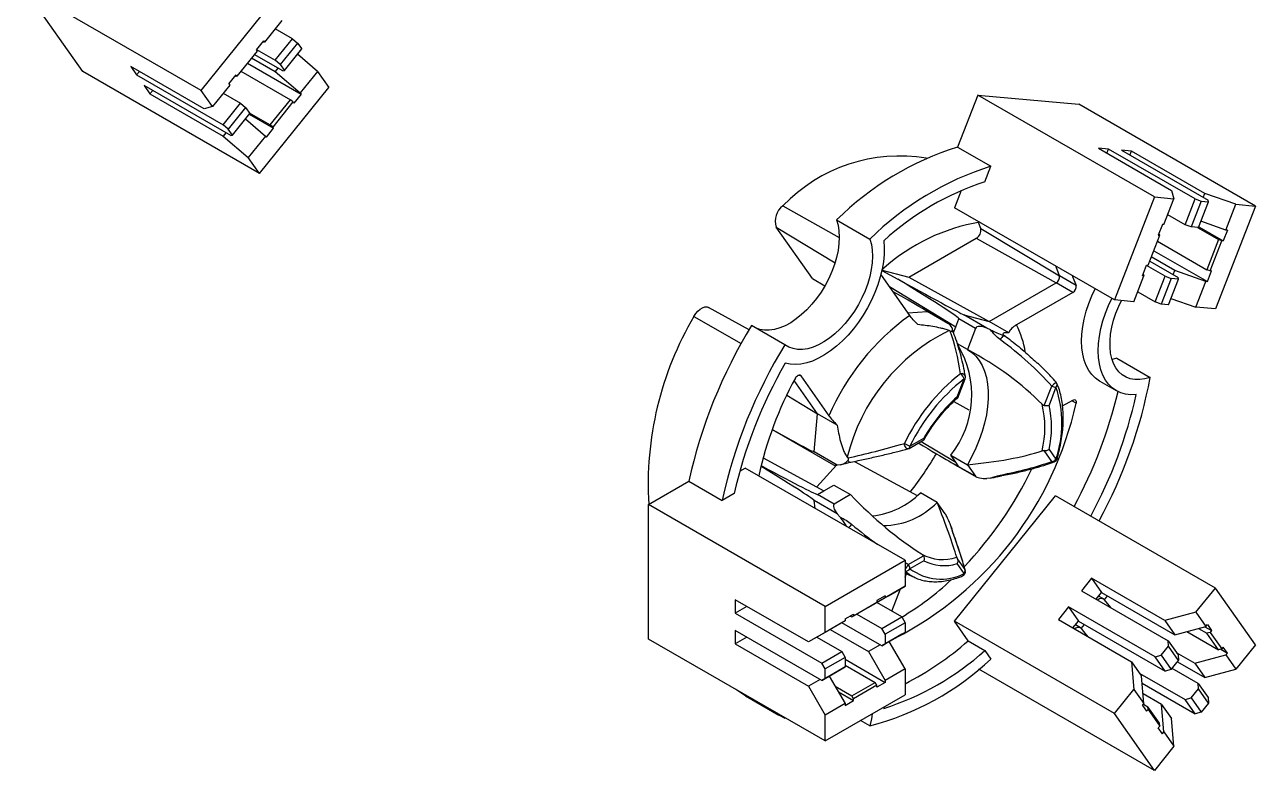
# Model space of a CAD drawing. Header units: millimetres. Extents: x 2881 to 4175, y 614 to 1739.
# Drawn here: x 3909.3 to 3961.5, y 1110.8 to 1142.4 of the extents above; entities that cross this region are included whole.
import ezdxf

# ---------------------------------------------------------------- set-up
doc = ezdxf.new("R2010")
doc.units = ezdxf.units.MM

msp = doc.modelspace()

# ---------------------------------------------------------------- linework, layer by layer
at = {"color": 7, "linetype": 'Continuous', "lineweight": 25}
for p, q in [((3916.7531, 1139.643), (3909.2578, 1143.97)), ((3911.7327, 1140.4487), (3909.2578, 1143.97)), ((3916.7531, 1139.643), (3919.6925, 1143.2996)), ((3920.1698, 1142.6205), (3919.435, 1141.7064)), ((3920.6294, 1141.847), (3919.8908, 1142.2734)), ((3919.3996, 1141.7567), (3919.0934, 1141.3758)), ((3919.435, 1141.7064), (3919.3384, 1141.6804)), ((3919.3996, 1141.7567), (3919.435, 1141.7064)), ((3919.8946, 1140.9328), (3920.6294, 1141.847)), ((3920.8416, 1141.6647), (3920.1067, 1140.7506)), ((3920.6294, 1141.847), (3920.8416, 1141.6647)), ((3920.8416, 1141.6647), (3921.0184, 1141.4132)), ((3919.1288, 1141.3255), (3918.2715, 1140.259)), ((3918.8933, 1141.0325), (3919.8946, 1140.4545)), ((3920.2128, 1140.4801), (3919.0082, 1141.1755)), ((3919.0934, 1141.3758), (3919.1288, 1141.3255)), ((3919.1042, 1141.3891), (3919.8946, 1140.9328)), ((3920.2835, 1140.499), (3921.0184, 1141.4132)), ((3921.6901, 1140.4574), (3920.8383, 1141.1892)), ((3919.228, 1136.1217), (3911.7327, 1140.4487)), ((3916.8769, 1138.8691), (3913.7656, 1140.6652)), ((3913.7656, 1140.6652), (3914.0131, 1140.3131)), ((3914.128, 1140.456), (3914.0131, 1140.3131)), ((3918.4394, 1140.4679), (3920.543, 1139.2535)), ((3918.7128, 1140.8079), (3920.9906, 1139.493)), ((3920.1067, 1140.7506), (3919.8946, 1140.9328)), ((3920.0095, 1140.5974), (3919.8946, 1140.4545)), ((3919.8946, 1140.4545), (3920.9553, 1139.5433)), ((3920.1067, 1140.7506), (3920.2835, 1140.499)), ((3920.2128, 1140.4801), (3920.2835, 1140.499)), ((3921.6901, 1140.4574), (3920.9553, 1139.5433)), ((3921.6901, 1140.4574), (3922.1674, 1139.7783)), ((3914.0131, 1140.3131), (3917.6901, 1138.1904)), ((3917.9299, 1139.9284), (3918.2361, 1140.3093)), ((3917.9299, 1139.9284), (3917.9653, 1139.8781)), ((3918.2033, 1140.2684), (3918.2361, 1140.2495)), ((3918.2361, 1140.3093), (3918.2715, 1140.259)), ((3918.2715, 1140.259), (3918.2361, 1140.2495)), ((3914.3313, 1139.8603), (3914.5788, 1139.5082)), ((3918.0083, 1137.7377), (3914.3313, 1139.8603)), ((3914.6937, 1139.6511), (3914.5788, 1139.5082)), ((3914.5788, 1139.5082), (3917.6901, 1137.7121)), ((3917.2304, 1138.9639), (3916.7531, 1139.643)), ((3917.9653, 1139.8781), (3917.2304, 1138.9639)), ((3917.6863, 1139.531), (3918.4249, 1139.1045)), ((3919.228, 1136.1217), (3922.1674, 1139.7783)), ((3920.9906, 1139.493), (3920.6844, 1139.1121)), ((3920.9553, 1139.5433), (3920.9906, 1139.493)), ((3949.7181, 1139.4519), (3948.8623, 1137.2461)), ((3957.2135, 1135.125), (3949.7181, 1139.4519)), ((3949.7181, 1139.4519), (3954.0047, 1139.0686)), ((3917.2304, 1138.9639), (3916.8769, 1138.8691)), ((3917.6901, 1138.1904), (3918.4249, 1139.1045)), ((3918.637, 1138.9223), (3917.9022, 1138.0081)), ((3918.4249, 1139.1045), (3918.637, 1138.9223)), ((3918.637, 1138.9223), (3918.8138, 1138.6708)), ((3919.6857, 1138.187), (3920.543, 1139.2535)), ((3920.6491, 1139.1624), (3919.7918, 1138.0959)), ((3920.6491, 1139.1624), (3920.543, 1139.2535)), ((3920.6844, 1139.1121), (3920.6491, 1139.1624)), ((3961.5001, 1134.7417), (3954.0047, 1139.0686)), ((3918.079, 1137.7566), (3918.8138, 1138.6708)), ((3918.6338, 1138.4468), (3919.4856, 1137.715)), ((3918.7907, 1138.7037), (3919.6857, 1138.187)), ((3918.7917, 1138.6433), (3919.8271, 1138.0456)), ((3917.9022, 1138.0081), (3917.6901, 1138.1904)), ((3917.805, 1137.855), (3917.6901, 1137.7121)), ((3918.079, 1137.7566), (3917.9022, 1138.0081)), ((3919.5209, 1137.6647), (3919.8271, 1138.0456)), ((3919.7918, 1138.0959), (3919.6857, 1138.187)), ((3919.8271, 1138.0456), (3919.7918, 1138.0959)), ((3917.6901, 1137.7121), (3918.7507, 1136.8008)), ((3918.0083, 1137.7377), (3918.079, 1137.7566)), ((3919.4856, 1137.715), (3918.7507, 1136.8008)), ((3919.4856, 1137.715), (3919.5209, 1137.6647)), ((3919.228, 1136.1217), (3918.7507, 1136.8008)), ((3948.8623, 1137.2461), (3950.2765, 1136.4297)), ((3955.2628, 1137.1623), (3954.8342, 1137.2006)), ((3954.8342, 1137.2006), (3957.9454, 1135.4045)), ((3955.1965, 1136.9914), (3955.2628, 1137.1623)), ((3958.9398, 1135.0396), (3955.2628, 1137.1623)), ((3956.2426, 1137.0747), (3955.814, 1137.113)), ((3955.814, 1137.113), (3959.4909, 1134.9903)), ((3956.1763, 1136.9038), (3956.2426, 1137.0747)), ((3959.3539, 1135.2786), (3956.2426, 1137.0747)), ((3950.0194, 1135.767), (3950.2765, 1136.4297)), ((3949.0119, 1135.4009), (3948.7282, 1134.6697)), ((3957.9454, 1135.4045), (3958.0402, 1135.0511)), ((3959.2876, 1135.1077), (3959.3539, 1135.2786)), ((3960.6734, 1134.8156), (3959.3539, 1135.2786)), ((3957.2135, 1135.125), (3955.5164, 1130.751)), ((3957.2135, 1135.125), (3958.0402, 1135.0511)), ((3957.6159, 1133.9576), (3958.0402, 1135.0511)), ((3958.5155, 1133.9461), (3958.9398, 1135.0396)), ((3959.2037, 1134.947), (3958.7794, 1133.8535)), ((3958.9398, 1135.0396), (3959.2037, 1134.947)), ((3959.0856, 1133.8261), (3959.5099, 1134.9196)), ((3959.2037, 1134.947), (3959.5099, 1134.9196)), ((3959.5099, 1134.9196), (3959.4909, 1134.9903)), ((3961.5001, 1134.7417), (3959.803, 1130.3677)), ((3960.2491, 1133.7221), (3960.6734, 1134.8156)), ((3960.6734, 1134.8156), (3961.5001, 1134.7417)), ((3955.5164, 1130.751), (3948.7282, 1134.6697)), ((3958.5155, 1133.9461), (3957.7769, 1134.3725)), ((3942.6952, 1131.6648), (3941.1637, 1133.8438)), ((3943.7222, 1134.1502), (3945.1364, 1133.3338)), ((3949.8441, 1133.7868), (3949.7501, 1134.0461)), ((3949.8441, 1133.7868), (3953.1818, 1131.7738)), ((3957.5547, 1133.963), (3957.3779, 1133.5074)), ((3957.6159, 1133.9576), (3957.5547, 1133.963)), ((3958.7794, 1133.8535), (3958.5155, 1133.9461)), ((3959.0856, 1133.8261), (3958.7794, 1133.8535)), ((3959.0448, 1133.8298), (3959.9404, 1133.3128)), ((3959.0982, 1133.8587), (3960.1336, 1133.261)), ((3960.2491, 1133.7221), (3959.1895, 1134.0939)), ((3960.3103, 1133.7166), (3960.1336, 1133.261)), ((3960.3103, 1133.7166), (3960.2491, 1133.7221)), ((3946.786, 1131.7184), (3949.6531, 1133.3735)), ((3949.6531, 1133.3735), (3953.0472, 1131.4826)), ((3956.9441, 1132.2262), (3957.4391, 1133.5019)), ((3957.3419, 1133.2514), (3959.4454, 1132.037)), ((3957.3779, 1133.5074), (3957.4391, 1133.5019)), ((3957.3968, 1133.5562), (3957.4296, 1133.5373)), ((3957.4391, 1133.5019), (3957.4296, 1133.5373)), ((3959.9404, 1133.3128), (3959.4454, 1132.037)), ((3959.5773, 1131.9907), (3960.0723, 1133.2665)), ((3960.0723, 1133.2665), (3959.9404, 1133.3128)), ((3960.1336, 1133.261), (3960.0723, 1133.2665)), ((3957.1841, 1132.8446), (3959.4618, 1131.5296)), ((3956.7061, 1131.776), (3956.8829, 1132.2317)), ((3957.667, 1131.7591), (3956.8766, 1132.2154)), ((3956.8829, 1132.2317), (3956.9441, 1132.2262)), ((3957.0136, 1132.4052), (3958.2181, 1131.7098)), ((3958.0811, 1131.9981), (3957.0799, 1132.5761)), ((3942.6952, 1131.6648), (3943.2209, 1131.3454)), ((3946.8282, 1130.095), (3945.6293, 1131.8009)), ((3945.6493, 1132.0067), (3946.3274, 1131.631)), ((3945.6539, 1132.0146), (3946.786, 1131.7184)), ((3946.786, 1131.7184), (3950.1994, 1129.8385)), ((3953.8889, 1131.3656), (3953.1818, 1131.7738)), ((3956.3431, 1130.6771), (3956.7674, 1131.7706)), ((3956.7674, 1131.7706), (3956.7061, 1131.776)), ((3956.7415, 1131.8671), (3956.7674, 1131.7706)), ((3957.2427, 1130.6656), (3957.667, 1131.7591)), ((3957.9309, 1131.6665), (3957.5066, 1130.573)), ((3957.667, 1131.7591), (3957.9309, 1131.6665)), ((3957.8128, 1130.5457), (3958.2371, 1131.6391)), ((3958.2371, 1131.6391), (3957.9309, 1131.6665)), ((3958.0148, 1131.8272), (3958.0811, 1131.9981)), ((3959.4006, 1131.5351), (3958.0811, 1131.9981)), ((3958.2371, 1131.6391), (3958.2181, 1131.7098)), ((3959.5773, 1131.9907), (3959.4454, 1132.037)), ((3959.4618, 1131.5296), (3959.6386, 1131.9853)), ((3959.6386, 1131.9853), (3959.5773, 1131.9907)), ((3945.9661, 1131.3215), (3948.7803, 1129.6043)), ((3950.1994, 1129.8385), (3953.0472, 1131.4826)), ((3953.7543, 1131.0743), (3951.3565, 1129.6901)), ((3953.7543, 1131.0743), (3953.0472, 1131.4826)), ((3956.5041, 1131.092), (3957.2427, 1130.6656)), ((3958.9763, 1130.4416), (3959.4006, 1131.5351)), ((3959.4618, 1131.5296), (3959.4006, 1131.5351)), ((3948.4953, 1129.7378), (3947.0687, 1130.5613)), ((3956.3431, 1130.6771), (3955.5164, 1130.751)), ((3957.5066, 1130.573), (3957.2427, 1130.6656)), ((3957.8128, 1130.5457), (3957.5066, 1130.573)), ((3957.9167, 1130.8134), (3958.9763, 1130.4416)), ((3940.0105, 1129.4879), (3938.2935, 1130.4307)), ((3948.5418, 1129.6956), (3947.5641, 1130.26)), ((3950.0983, 1129.5564), (3949.1207, 1130.1208)), ((3949.1207, 1130.1208), (3950.1994, 1129.8385)), ((3959.803, 1130.3677), (3958.9763, 1130.4416)), ((3941.5317, 1128.8496), (3940.1175, 1129.6661)), ((3948.5936, 1129.6282), (3948.5418, 1129.6956)), ((3948.6871, 1129.364), (3948.7803, 1129.6043)), ((3948.7803, 1129.6043), (3948.9151, 1129.9516)), ((3949.6222, 1129.5434), (3948.9151, 1129.9516)), ((3949.6222, 1129.5434), (3949.2753, 1128.6493)), ((3950.2605, 1129.4792), (3950.0983, 1129.5564)), ((3951.0318, 1129.358), (3950.1994, 1129.8385)), ((3949.2753, 1128.6493), (3948.8502, 1128.8947)), ((3955.6225, 1128.2797), (3955.4177, 1128.2205)), ((3955.6225, 1128.2797), (3957.0367, 1127.4633)), ((3942.2, 1127.5349), (3943.3989, 1125.829)), ((3948.8389, 1126.6353), (3949.1336, 1127.3948)), ((3948.8667, 1126.6002), (3949.1787, 1127.4041)), ((3952.5389, 1126.2708), (3952.8591, 1127.0962)), ((3953.0359, 1127.0459), (3952.7412, 1126.2864)), ((3954.8906, 1127.3075), (3955.5977, 1126.8993)), ((3941.6047, 1126.7081), (3942.9168, 1125.9171)), ((3948.6994, 1126.4439), (3949.3363, 1126.085)), ((3953.3163, 1126.2489), (3953.7543, 1126.5017)), ((3942.7774, 1124.3053), (3942.9168, 1125.9171)), ((3943.7492, 1125.4365), (3942.9168, 1125.9171)), ((3940.9904, 1125.2513), (3943.5969, 1123.7466)), ((3946.7973, 1124.4484), (3947.4278, 1124.8124)), ((3946.8387, 1124.5399), (3947.428, 1124.8802)), ((3943.7551, 1123.741), (3942.7774, 1124.3053)), ((3947.3079, 1124.7432), (3948.7803, 1123.8617)), ((3952.8591, 1123.8947), (3952.5389, 1124.3503)), ((3952.7412, 1124.4051), (3953.0359, 1123.9858)), ((3940.6041, 1124.041), (3943.1876, 1122.647)), ((3942.879, 1122.8136), (3943.726, 1123.738)), ((3943.8721, 1123.7547), (3943.7551, 1123.741)), ((3944.487, 1123.896), (3947.1502, 1122.4489)), ((3948.5682, 1124.1635), (3949.2753, 1123.7553)), ((3948.7803, 1123.8617), (3948.5682, 1124.1635)), ((3948.6613, 1123.8086), (3949.653, 1123.2361)), ((3948.9151, 1123.6699), (3948.7803, 1123.8617)), ((3949.2753, 1123.7553), (3949.6222, 1123.2617)), ((3939.6175, 1123.4849), (3939.8406, 1123.6137)), ((3946.6288, 1119.6949), (3939.8406, 1123.6137)), ((3949.6222, 1123.2617), (3948.9151, 1123.6699)), ((3935.7394, 1122.0625), (3937.451, 1123.0506)), ((3937.451, 1123.0506), (3938.8652, 1122.2342)), ((3943.1876, 1122.647), (3943.6119, 1122.8919)), ((3943.6119, 1122.8919), (3944.319, 1122.4837)), ((3950.2605, 1123.1835), (3950.0983, 1123.1738)), ((3939.3795, 1122.5311), (3938.8652, 1122.2342)), ((3943.7551, 1121.6655), (3942.7774, 1122.2299)), ((3942.9181, 1122.4914), (3943.1876, 1122.647)), ((3943.6252, 1122.0832), (3942.9181, 1122.4914)), ((3944.319, 1122.4837), (3943.6252, 1122.0832)), ((3947.9893, 1122.1556), (3947.2822, 1122.5638)), ((3948.7282, 1117.1032), (3953.0148, 1122.4357)), ((3959.803, 1118.517), (3953.0148, 1122.4357)), ((3943.2347, 1117.7356), (3935.7394, 1122.0625)), ((3935.7394, 1116.3467), (3935.7394, 1122.0625)), ((3943.8721, 1121.5321), (3943.7551, 1121.6655)), ((3948.3362, 1121.662), (3947.9893, 1122.1556)), ((3948.5936, 1121.1099), (3948.5418, 1121.2375)), ((3948.5936, 1121.1099), (3948.6171, 1121.0239)), ((3948.6873, 1120.8107), (3948.6816, 1120.8268)), ((3943.2347, 1117.7356), (3946.6288, 1119.6949)), ((3946.6288, 1119.6949), (3946.6288, 1118.5926)), ((3946.768, 1119.5189), (3947.4084, 1119.8886)), ((3947.428, 1119.6768), (3946.8387, 1119.3366)), ((3947.331, 1119.9653), (3947.342, 1119.9583)), ((3948.8487, 1119.7598), (3949.169, 1119.3042)), ((3946.6288, 1119.1457), (3947.0484, 1118.9589)), ((3946.6288, 1118.9705), (3946.6868, 1119.1199)), ((3949.1336, 1119.1314), (3948.8389, 1119.5507)), ((3946.6288, 1118.5926), (3945.7803, 1118.1028)), ((3945.9217, 1118.1843), (3946.6288, 1118.5926)), ((3954.5456, 1118.9311), (3954.1169, 1118.3978)), ((3957.6568, 1117.135), (3954.5456, 1118.9311)), ((3954.5456, 1118.9311), (3954.9698, 1118.3274)), ((3958.9763, 1117.4886), (3959.803, 1118.517)), ((3961.5001, 1116.1024), (3959.803, 1118.517)), ((3942.5276, 1116.2249), (3939.4164, 1118.021)), ((3939.4164, 1118.021), (3939.4164, 1117.4494)), ((3945.9217, 1118.1843), (3945.0732, 1117.6944)), ((3945.7803, 1118.1028), (3945.0732, 1117.6944)), ((3945.7803, 1118.1844), (3945.4268, 1117.9803)), ((3945.7803, 1118.1844), (3945.7803, 1118.1028)), ((3946.069, 1117.5277), (3946.4399, 1118.4835)), ((3954.1169, 1118.3978), (3957.7939, 1116.2752)), ((3954.7381, 1118.0392), (3954.9698, 1118.3274)), ((3955.0512, 1118.051), (3954.8438, 1118.1707)), ((3954.9698, 1118.3274), (3958.0811, 1116.5313)), ((3955.0908, 1118.0181), (3955.2223, 1118.1817)), ((3955.3582, 1117.6927), (3955.0938, 1118.0145)), ((3939.9114, 1117.7352), (3939.4164, 1117.4494)), ((3943.2347, 1116.6332), (3943.2347, 1117.7356)), ((3944.3661, 1117.2863), (3945.356, 1117.8578)), ((3945.4268, 1117.8987), (3944.4368, 1117.3272)), ((3945.0732, 1117.6944), (3945.0731, 1117.6945)), ((3945.4268, 1117.8987), (3945.356, 1117.8578)), ((3946.4874, 1117.2861), (3945.4267, 1117.8985)), ((3945.4268, 1117.9803), (3945.4268, 1117.8987)), ((3953.5658, 1117.7122), (3953.1371, 1117.179)), ((3957.2427, 1115.5896), (3953.5658, 1117.7122)), ((3953.5658, 1117.7122), (3953.99, 1117.1086)), ((3955.2858, 1117.7305), (3955.272, 1117.731)), ((3958.9763, 1117.4886), (3957.6568, 1117.135)), ((3958.9763, 1117.4886), (3959.4006, 1116.8849)), ((3939.4164, 1117.4494), (3943.0933, 1115.3268)), ((3944.0833, 1117.1231), (3943.2347, 1116.6332)), ((3944.0833, 1117.1231), (3943.3761, 1116.7147)), ((3945.6389, 1116.0614), (3943.9416, 1117.0412)), ((3944.0833, 1117.2047), (3944.4368, 1117.4088)), ((3944.0833, 1117.2047), (3944.0833, 1117.1231)), ((3944.2954, 1117.3272), (3944.3661, 1117.2863)), ((3944.4368, 1117.3272), (3944.3661, 1117.2863)), ((3944.4368, 1117.4088), (3944.4368, 1117.3272)), ((3944.578, 1117.4087), (3945.6389, 1116.7963)), ((3945.6389, 1116.7963), (3946.4874, 1117.2861)), ((3946.6288, 1117.0412), (3945.7803, 1116.5513)), ((3946.4874, 1117.2861), (3946.6288, 1117.0412)), ((3946.6288, 1117.0412), (3946.6288, 1116.6329)), ((3949.3123, 1116.2722), (3948.7282, 1117.1032)), ((3955.5164, 1113.1845), (3948.7282, 1117.1032)), ((3953.1371, 1117.179), (3956.2484, 1115.3829)), ((3953.7583, 1116.8203), (3953.99, 1117.1086)), ((3954.0714, 1116.8321), (3953.864, 1116.9518)), ((3953.99, 1117.1086), (3957.667, 1114.9859)), ((3954.111, 1116.7992), (3954.2425, 1116.9628)), ((3957.6568, 1117.135), (3958.0811, 1116.5313)), ((3959.4006, 1116.8849), (3959.4618, 1116.9611)), ((3959.4618, 1116.9611), (3959.6386, 1116.7096)), ((3939.4164, 1116.7145), (3939.4164, 1116.1429)), ((3943.0933, 1114.5919), (3939.4164, 1116.7145)), ((3939.9114, 1116.4287), (3939.4164, 1116.1429)), ((3943.3761, 1116.7147), (3942.5276, 1116.2249)), ((3943.2347, 1116.6332), (3942.5276, 1116.2249)), ((3942.8811, 1116.429), (3943.9418, 1115.8166)), ((3943.4466, 1116.7554), (3945.0732, 1115.8164)), ((3945.7803, 1116.5513), (3945.6389, 1116.7963)), ((3946.4874, 1116.5512), (3945.6389, 1116.0614)), ((3945.7803, 1116.1431), (3946.6288, 1116.6329)), ((3945.7803, 1116.5513), (3945.7803, 1116.1431)), ((3946.6288, 1116.6329), (3946.4874, 1116.5512)), ((3954.3784, 1116.4738), (3954.114, 1116.7957)), ((3958.0811, 1116.5313), (3959.4006, 1116.8849)), ((3958.5967, 1116.6695), (3959.9404, 1115.8938)), ((3959.0918, 1116.8022), (3959.4454, 1116.598)), ((3959.3557, 1116.8729), (3959.6386, 1116.7096)), ((3959.5773, 1116.6334), (3959.4454, 1116.598)), ((3959.9404, 1115.8938), (3959.4454, 1116.598)), ((3959.6386, 1116.7096), (3959.5773, 1116.6334)), ((3959.5773, 1116.6334), (3960.0723, 1115.9291)), ((3943.2347, 1112.0198), (3935.7394, 1116.3467)), ((3939.4164, 1116.1429), (3942.5276, 1114.3469)), ((3945.5683, 1116.1022), (3945.0732, 1115.8164)), ((3945.6389, 1116.0614), (3945.7803, 1116.1431)), ((3946.6288, 1115.0815), (3945.957, 1116.2451)), ((3949.3123, 1116.2722), (3950.0194, 1115.864)), ((3957.5066, 1115.6603), (3957.8128, 1116.0412)), ((3957.8128, 1116.0412), (3957.7939, 1116.2752)), ((3957.7939, 1116.2752), (3958.2181, 1115.6715)), ((3958.2371, 1115.4375), (3957.8128, 1116.0412)), ((3960.0723, 1115.9291), (3959.9404, 1115.8938)), ((3960.0274, 1115.9171), (3960.3103, 1115.7538)), ((3960.1336, 1116.0053), (3960.0723, 1115.9291)), ((3960.3103, 1115.7538), (3960.1336, 1116.0053)), ((3961.5001, 1116.1024), (3960.6734, 1115.074)), ((3943.0933, 1115.3268), (3943.9418, 1115.8166)), ((3944.0833, 1115.5716), (3943.2347, 1115.0818)), ((3943.9418, 1115.8166), (3944.0833, 1115.5716)), ((3944.0833, 1115.5716), (3944.0833, 1115.1634)), ((3944.0833, 1115.4897), (3945.7803, 1114.51)), ((3945.0732, 1115.8164), (3945.7803, 1114.5916)), ((3950.0194, 1115.864), (3950.2765, 1115.4981)), ((3956.2484, 1115.3829), (3956.3431, 1114.2129)), ((3956.2484, 1115.3829), (3956.6726, 1114.7792)), ((3957.2427, 1115.5896), (3957.5066, 1115.6603)), ((3957.667, 1114.9859), (3957.2427, 1115.5896)), ((3957.5066, 1115.6603), (3957.9309, 1115.0566)), ((3957.9309, 1115.0566), (3958.2371, 1115.4375)), ((3958.1433, 1115.778), (3958.9296, 1115.324)), ((3958.1973, 1115.3881), (3959.3539, 1114.7204)), ((3958.2181, 1115.6715), (3958.2371, 1115.4375)), ((3958.9296, 1115.324), (3960.2491, 1115.6776)), ((3960.2491, 1115.6776), (3960.3103, 1115.7538)), ((3960.2491, 1115.6776), (3960.6734, 1115.074)), ((3943.2347, 1115.0818), (3943.0933, 1115.3268)), ((3943.9418, 1115.0817), (3943.0933, 1114.5919)), ((3943.2347, 1114.6735), (3944.0833, 1115.1634)), ((3943.2347, 1114.6735), (3943.2347, 1115.0818)), ((3944.0833, 1115.1634), (3943.9418, 1115.0817)), ((3944.0833, 1115.2448), (3945.356, 1114.51)), ((3946.6288, 1115.0815), (3945.7803, 1114.5916)), ((3946.6288, 1115.0815), (3946.6288, 1113.9792)), ((3957.2135, 1110.7699), (3949.768, 1115.068)), ((3956.5978, 1114.8857), (3958.5155, 1113.7786)), ((3957.9309, 1115.0566), (3957.667, 1114.9859)), ((3959.0666, 1114.4642), (3957.9656, 1115.0998)), ((3958.9296, 1115.324), (3959.3539, 1114.7204)), ((3959.3539, 1114.7204), (3960.6734, 1115.074)), ((3943.0227, 1114.6326), (3942.5276, 1114.3469)), ((3942.5276, 1114.3469), (3943.2347, 1113.1221)), ((3943.0933, 1114.5919), (3943.2347, 1114.6735)), ((3943.4115, 1114.7755), (3944.0833, 1113.612)), ((3943.659, 1114.3467), (3944.3661, 1113.9385)), ((3944.3661, 1113.9385), (3945.356, 1114.51)), ((3945.4268, 1114.3875), (3944.4368, 1113.8161)), ((3945.4268, 1114.3875), (3945.356, 1114.51)), ((3945.7803, 1114.51), (3945.4268, 1114.3059)), ((3945.4268, 1114.3059), (3945.4268, 1114.3875)), ((3945.7803, 1114.5916), (3945.7803, 1114.51)), ((3956.7674, 1113.6092), (3956.6726, 1114.7792)), ((3956.6977, 1114.4693), (3958.9398, 1113.175)), ((3959.0856, 1114.2302), (3959.0666, 1114.4642)), ((3959.0666, 1114.4642), (3959.4909, 1113.8606)), ((3939.863, 1113.9342), (3941.2772, 1113.1178)), ((3943.2347, 1112.0198), (3946.6288, 1113.9792)), ((3943.8005, 1114.1017), (3944.4368, 1113.7344)), ((3944.4368, 1113.8161), (3944.3661, 1113.9385)), ((3944.4368, 1113.7344), (3944.4368, 1113.8161)), ((3955.5164, 1113.1845), (3956.3431, 1114.2129)), ((3956.3431, 1114.2129), (3956.7674, 1113.6092)), ((3957.5212, 1113.5719), (3956.7336, 1114.0266)), ((3958.5155, 1113.7786), (3958.7794, 1113.8493)), ((3958.7794, 1113.8493), (3959.0856, 1114.2302)), ((3958.7794, 1113.8493), (3959.2037, 1113.2457)), ((3959.5099, 1113.6266), (3959.0856, 1114.2302)), ((3959.4909, 1113.8606), (3959.5099, 1113.6266)), ((3944.0833, 1113.612), (3943.2347, 1113.1221)), ((3944.0833, 1113.5303), (3944.4368, 1113.7344)), ((3944.0833, 1113.612), (3944.0833, 1113.5303)), ((3945.7291, 1113.4597), (3945.7233, 1113.4014)), ((3956.7061, 1113.5331), (3956.7674, 1113.6092)), ((3956.7061, 1113.5331), (3956.8829, 1113.2815)), ((3956.7465, 1113.5833), (3956.9347, 1113.4747)), ((3956.8829, 1113.2815), (3956.9441, 1113.3577)), ((3956.9441, 1113.3577), (3956.9347, 1113.4747)), ((3957.4296, 1112.7704), (3956.9347, 1113.4747)), ((3956.9441, 1113.3577), (3957.4391, 1112.6535)), ((3957.6159, 1112.4019), (3957.5212, 1113.5719)), ((3957.5212, 1113.5719), (3957.9454, 1112.9683)), ((3958.9398, 1113.175), (3958.5155, 1113.7786)), ((3959.5099, 1113.6266), (3959.2037, 1113.2457)), ((3941.5317, 1112.9817), (3941.5403, 1112.9979)), ((3943.2347, 1112.0198), (3943.2347, 1113.1221)), ((3945.1364, 1112.6594), (3944.7395, 1112.8885)), ((3957.2135, 1110.7699), (3955.5164, 1113.1845)), ((3957.4391, 1112.6535), (3957.4296, 1112.7704)), ((3958.0402, 1111.7983), (3957.9454, 1112.9683)), ((3959.2037, 1113.2457), (3958.9398, 1113.175)), ((3957.3779, 1112.5773), (3957.4391, 1112.6535)), ((3957.5547, 1112.3258), (3957.3779, 1112.5773)), ((3957.5547, 1112.3258), (3957.6159, 1112.4019)), ((3957.6159, 1112.4019), (3958.0402, 1111.7983)), ((3958.0402, 1111.7983), (3957.2135, 1110.7699))]:
    msp.add_line(p, q, dxfattribs=at)
at = {"color": 8, "linetype": 'Continuous', "lineweight": 25}
for p, q in [((3941.4439, 1134.7477), (3943.8357, 1133.4034)), ((3941.1637, 1133.8438), (3943.6563, 1132.3352)), ((3937.67, 1130.0529), (3939.6704, 1128.896)), ((3946.7484, 1130.2085), (3947.5641, 1130.26)), ((3942.2, 1127.5349), (3942.1482, 1127.5647)), ((3942.9168, 1125.9171), (3941.9207, 1127.3344)), ((3953.8889, 1126.3658), (3953.7039, 1126.4726)), ((3942.8091, 1121.9), (3942.7774, 1122.2299)), ((3949.169, 1119.3042), (3949.1852, 1119.2654))]:
    msp.add_line(p, q, dxfattribs=at)
at = {"color": 7, "linetype": 'Continuous', "lineweight": 25, "flags": 128}
for points in [[(3943.7222, 1134.1502), (3943.7853, 1133.9272), (3943.8233, 1133.6832), (3943.8358, 1133.4213), (3943.8226, 1133.1446), (3943.7839, 1132.8565), (3943.7201, 1132.5605), (3943.6321, 1132.2601), (3943.5208, 1131.9589), (3943.3877, 1131.6607), (3943.2344, 1131.369), (3943.0626, 1131.0874), (3942.8746, 1130.8193), (3942.6724, 1130.5679), (3942.4587, 1130.3362), (3942.236, 1130.1271), (3942.007, 1129.9431), (3941.7744, 1129.7864), (3941.5411, 1129.6589), (3941.3099, 1129.5622), (3941.0836, 1129.4974), (3940.865, 1129.4654), (3940.6566, 1129.4664), (3940.461, 1129.5006), (3940.3183, 1129.5501)], [(3945.1364, 1133.3338), (3945.1995, 1133.1108), (3945.2375, 1132.8668), (3945.25, 1132.6049), (3945.2368, 1132.3282), (3945.1981, 1132.0401), (3945.1343, 1131.7441), (3945.0463, 1131.4436), (3944.9351, 1131.1425), (3944.802, 1130.8443), (3944.6486, 1130.5526), (3944.4768, 1130.271), (3944.2888, 1130.0029), (3944.0867, 1129.7514), (3943.873, 1129.5198), (3943.6502, 1129.3107), (3943.4212, 1129.1267), (3943.1886, 1128.97), (3942.9553, 1128.8425), (3942.7241, 1128.7458), (3942.4978, 1128.681), (3942.2792, 1128.649), (3942.0708, 1128.65), (3941.8752, 1128.6842), (3941.6948, 1128.751), (3941.5317, 1128.8496)], [(3945.7233, 1133.2695), (3945.7437, 1132.9863), (3945.739, 1132.6877), (3945.7093, 1132.3766), (3945.6548, 1132.056), (3945.5761, 1131.7289), (3945.4738, 1131.3986), (3945.3491, 1131.0681), (3945.2031, 1130.7406), (3945.0372, 1130.4193), (3944.853, 1130.1072), (3944.6522, 1129.8074), (3944.4368, 1129.5227), (3944.2089, 1129.2559), (3943.9706, 1129.0095), (3943.7242, 1128.7859), (3943.4721, 1128.5872), (3943.2167, 1128.4153), (3942.9605, 1128.272), (3942.7059, 1128.1584), (3942.4553, 1128.0759), (3942.2112, 1128.025), (3941.9759, 1128.0064), (3941.7517, 1128.0202), (3941.5406, 1128.0662)], [(3953.1818, 1131.7738), (3953.0369, 1132.1583), (3953.0232, 1132.1903)], [(3945.6293, 1131.8009), (3945.6161, 1131.8285), (3945.6106, 1131.8611)], [(3953.7303, 1131.7821), (3953.744, 1131.7501), (3953.8889, 1131.3656)], [(3954.8906, 1127.3075), (3954.8877, 1127.3092), (3954.7159, 1127.4295), (3954.5635, 1127.5795), (3954.4319, 1127.7575), (3954.3226, 1127.962), (3954.2364, 1128.1909), (3954.1743, 1128.4421), (3954.1367, 1128.7132), (3954.1242, 1129.0015), (3954.1367, 1129.3043), (3954.1743, 1129.6187), (3954.2364, 1129.9417), (3954.3226, 1130.2701), (3954.4319, 1130.6009), (3954.5635, 1130.9308), (3954.699, 1131.2229)], [(3956.4409, 1126.7339), (3956.2095, 1126.7274), (3955.99, 1126.7533), (3955.7844, 1126.8114), (3955.5948, 1126.901), (3955.423, 1127.0213), (3955.2706, 1127.1713), (3955.1391, 1127.3493), (3955.0297, 1127.5538), (3954.9435, 1127.7827), (3954.8814, 1128.0339), (3954.8438, 1128.305), (3954.8313, 1128.5933), (3954.8438, 1128.8961), (3954.8814, 1129.2105), (3954.9435, 1129.5335), (3955.0297, 1129.8619), (3955.1391, 1130.1927), (3955.2706, 1130.5226), (3955.4061, 1130.8147)], [(3957.0367, 1127.4633), (3956.8106, 1127.3994), (3956.5922, 1127.3682), (3956.3841, 1127.3702), (3956.1889, 1127.4052), (3956.009, 1127.4729), (3955.8464, 1127.5725), (3955.7033, 1127.7027), (3955.5812, 1127.8619), (3955.4817, 1128.0483), (3955.4061, 1128.2595), (3955.3551, 1128.4931), (3955.3295, 1128.7462), (3955.3295, 1129.0157), (3955.3551, 1129.2983), (3955.4061, 1129.5907), (3955.4817, 1129.8894), (3955.5812, 1130.1906), (3955.7033, 1130.4908), (3955.8145, 1130.7243)], [(3937.67, 1130.0529), (3937.7473, 1130.1737), (3937.8378, 1130.2792), (3937.9365, 1130.3639), (3938.0381, 1130.4231), (3938.1371, 1130.4536), (3938.228, 1130.4536), (3938.2935, 1130.4307)], [(3949.2753, 1128.6493), (3949.464, 1128.5233), (3949.6329, 1128.3666), (3949.7805, 1128.1804), (3949.9055, 1127.9665), (3950.0069, 1127.7267), (3950.0837, 1127.4631), (3950.1352, 1127.178), (3950.1611, 1126.8739), (3950.1611, 1126.5535), (3950.1352, 1126.2195), (3950.0837, 1125.8749), (3950.0069, 1125.5226), (3949.9055, 1125.1658), (3949.7805, 1124.8075), (3949.6329, 1124.451), (3949.464, 1124.0992), (3949.2753, 1123.7553)], [(3941.9725, 1127.4313), (3941.9975, 1127.471), (3942.027, 1127.5058), (3942.0592, 1127.5338), (3942.0924, 1127.5535), (3942.1248, 1127.5637), (3942.1546, 1127.5639), (3942.1801, 1127.5541), (3942.2, 1127.5349)], [(3953.7543, 1126.5017), (3953.7873, 1126.5163), (3953.8185, 1126.521), (3953.8461, 1126.5156), (3953.8687, 1126.5005), (3953.885, 1126.4764), (3953.894, 1126.4447), (3953.8953, 1126.4072), (3953.8889, 1126.3658)], [(3947.0484, 1118.9589), (3947.0281, 1118.9681), (3946.9981, 1118.9822)], [(3955.0938, 1118.0145), (3955.0565, 1118.0478), (3954.9853, 1118.0713)], [(3955.3708, 1117.674), (3955.3423, 1117.7084), (3955.2858, 1117.7305)], [(3953.8132, 1116.7887), (3953.8767, 1116.8256), (3953.9647, 1116.8518), (3954.0431, 1116.8448), (3954.1056, 1116.8052), (3954.114, 1116.7957)], [(3939.863, 1113.9342), (3939.7456, 1114.0043), (3939.4481, 1114.2058)], [(3940.8623, 1113.3894), (3941.1599, 1113.1879), (3941.5317, 1112.9817)], [(3945.2303, 1113.1718), (3945.1995, 1112.9553), (3945.1364, 1112.6594)]]:
    msp.add_lwpolyline(points, dxfattribs=at)
at = {"color": 8, "linetype": 'Continuous', "lineweight": 25, "flags": 128}
for points in [[(3949.1336, 1127.3948), (3949.1484, 1127.3941), (3949.1605, 1127.3948), (3949.1697, 1127.3968), (3949.1759, 1127.4003), (3949.1787, 1127.4041)], [(3946.7487, 1124.4283), (3946.7468, 1124.4279), (3946.7223, 1124.4295), (3946.6961, 1124.4442), (3946.67, 1124.4708), (3946.6457, 1124.5077), (3946.6249, 1124.5523), (3946.609, 1124.6016), (3946.5991, 1124.6523)], [(3953.0868, 1124.0127), (3953.0841, 1124.0067), (3953.074, 1123.9972), (3953.0578, 1123.9902), (3953.0359, 1123.9858)], [(3948.6752, 1120.8356), (3948.6862, 1120.8132), (3948.6868, 1120.8115)], [(3946.9981, 1118.9822), (3946.8041, 1119.0914), (3946.6288, 1119.2209)]]:
    msp.add_lwpolyline(points, dxfattribs=at)
at = {"color": 7, "linetype": 'Continuous', "lineweight": 25}
for centre, radius, start, end in [((3946.3954, 1130.0118), 6.8517, 80.38922, 136.27509), ((3952.6959, 1125.0663), 12.7689, 107.47137, 134.65038), ((3954.1101, 1124.2499), 12.7689, 107.47137, 134.65038), ((3953.6984, 1124.4949), 11.8573, 108.07583, 132.26715), ((3941.9098, 1134.1079), 0.7914, 126.05812, 199.49004), ((3951.1345, 1126.0427), 8.12, 99.47194, 131.80153), ((3949.4448, 1133.7205), 0.4047, 300.97866, 9.42458), ((3945.9307, 1131.8507), 0.3219, 130.3996, 154.2318), ((3952.9004, 1131.7271), 0.2852, 300.97865, 9.4246), ((3953.6075, 1131.3189), 0.2852, 300.97865, 9.4246), ((3949.7936, 1122.9142), 14.0693, 149.50948, 183.4461), ((3952.7324, 1121.8375), 10.1511, 125.56506, 156.8458), ((3958.2858, 1118.4978), 21.3264, 148.42042, 167.67344), ((3952.068, 1122.1596), 8.1186, 116.0716, 166.33926), ((3952.8996, 1127.4695), 2.7471, 139.82052, 144.38067), ((3959.7, 1117.6814), 21.3264, 148.42042, 167.67344), ((3945.3753, 1126.7166), 4.0881, 321.35347, 31.02392), ((3958.9439, 1118.082), 20.0639, 150.15706, 167.18823), ((3955.7662, 1119.9041), 15.7138, 151.37845, 167.59518), ((3954.1204, 1121.0475), 8.3405, 128.01804, 154.39281), ((3954.1093, 1121.0452), 8.0669, 128.08301, 154.32785), ((3948.7822, 1127.3209), 0.3591, 11.87579, 55.92376), ((3948.9922, 1127.4764), 0.2, 338.79432, 9.65939), ((3936.687, 1131.2894), 20.7063, 331.37391, 349.35158), ((3953.1302, 1127.713), 0.6738, 246.2765, 261.95464), ((3948.5802, 1125.5158), 4.7111, 341.04811, 18.95189), ((3952.8945, 1127.1275), 0.2, 22.99229, 41.88549), ((3939.4332, 1129.5497), 14.8022, 297.16851, 347.57884), ((3953.6567, 1121.3179), 7.1754, 132.17709, 150.23376), ((3936.2149, 1131.5027), 20.0021, 331.56925, 346.57958), ((3937.0221, 1131.0491), 19.8925, 331.54692, 347.4715), ((3948.5608, 1125.3329), 4.0085, 345.65289, 14.34711), ((3948.645, 1125.3457), 4.2028, 347.06672, 12.93328), ((3947.4436, 1126.1416), 1.7121, 240.44469, 249.30912), ((3946.6973, 1124.6216), 0.2, 284.91479, 299.99731), ((3933.3404, 1132.9834), 17.0468, 322.49458, 329.06073), ((3952.8463, 1124.1366), 0.2423, 273.03961, 321.50083), ((3952.8945, 1124.0675), 0.2, 290.2972, 344.10336), ((3937.0396, 1130.8547), 16.6516, 316.62183, 334.08409), ((3944.859, 1124.971), 3.4156, 276.46776, 315.1896), ((3945.7094, 1124.315), 3.1402, 269.81978, 316.55331), ((3948.2858, 1121.3171), 1.851, 242.39302, 287.38795), ((3946.532, 1119.3225), 0.307, 2.63911, 39.77217), ((3948.1503, 1121.0695), 2.1732, 232.87802, 296.90295), ((3948.9922, 1119.2131), 0.2, 292.01675, 15.17456), ((3949.0046, 1119.2478), 0.1738, 317.93937, 18.92949), ((3940.6442, 1127.2221), 11.528, 300.45893, 313.51294), ((3954.9848, 1117.751), 0.3203, 89.91392, 126.79015), ((3954.2962, 1116.405), 0.1072, 27.87031, 92.13516), ((3940.5396, 1126.2903), 13.3163, 297.21186, 311.20824), ((3942.0911, 1124.2465), 11.9806, 284.7252, 313.09571), ((3942.1667, 1124.5844), 11.735, 287.64243, 312.00262)]:
    msp.add_arc(centre, radius, start, end, dxfattribs=at)
at = {"color": 8, "linetype": 'Continuous', "lineweight": 25}
for centre, radius, start, end in [((3948.0654, 1127.9718), 3.7127, 8.81976, 27.56937), ((3948.5552, 1129.3185), 0.1395, 21.32757, 57.2953), ((3949.0273, 1127.4518), 0.1722, 19.71601, 104.76436), ((3979.1605, 1097.8875), 39.3054, 131.64145, 132.00186), ((3952.9376, 1127.1577), 0.1489, 311.3151, 18.76387), ((3946.7381, 1124.5303), 0.1011, 305.84156, 5.47083), ((3944.3195, 1123.9893), 0.1265, 206.71274, 273.26235), ((3952.9265, 1123.9936), 0.1197, 235.72477, 288.18952), ((3950.7275, 1123.3766), 0.0883, 226.26325, 277.60253), ((3946.5412, 1119.2599), 2.9351, 138.06028, 141.76495), ((3948.2191, 1121.5082), 1.7809, 240.49435, 289.74717), ((3944.5893, 1120.65), 2.4548, 326.18504, 332.5634), ((3946.6586, 1119.4447), 0.21, 261.8494, 329.02611), ((3949.0146, 1119.1344), 0.119, 296.22629, 358.54702)]:
    msp.add_arc(centre, radius, start, end, dxfattribs=at)
at = {"color": 7, "linetype": 'Continuous', "lineweight": 25}
for centre, major_axis, ratio, start_param, end_param in [((3940.9355, 1134.6179), (7.9793, -4.6668), 0.0208808, 0.0033507, 0.8411087), ((3940.9355, 1134.6179), (8.1859, -4.4971), 0.0030888, 5.433147, 6.2709051), ((3939.4046, 1134.7548), (8.1605, -4.4944), 0.0074577, 6.2714604, 6.8913253), ((3948.4587, 1129.528), (-0.0226, 0.2237), 0.624094, 5.4941535, 5.8605913), ((3949.9896, 1129.3911), (0.3663, -0.1551), 0.491256, 1.4809577, 3.1564738), ((3944.0315, 1126.5218), (10.4696, -4.4287), 0.4858143, 0.8016661, 1.1037556), ((3946.2866, 1125.5868), (7.6165, -3.2235), 0.4906543, 0.8621533, 1.3812018), ((3934.8161, 1129.0467), (7.961, -4.7425), 0.0166656, 5.6101911, 6.2912563), ((3940.9355, 1128.4995), (7.9798, -4.8304), 0.0053018, 5.6167826, 6.2952559), ((3946.2866, 1125.7548), (7.7788, -0.1841), 0.2691272, 5.1131024, 5.6321509), ((3943.8701, 1123.8199), (0.2826, 0.0624), 0.2018348, 3.3587756, 4.2489748), ((3944.0315, 1125.6876), (10.6881, -0.2413), 0.2666701, 5.3881324, 5.6902219), ((3934.8161, 1127.0053), (7.9611, -4.7768), 0.0133938, 0.009893, 0.781392), ((3934.8161, 1127.0053), (8.103, -4.513), 0.0151097, 5.5016056, 6.2741472), ((3949.9896, 1123.2727), (0.3742, -0.0089), 0.2694322, 3.3381316, 5.0136476), ((3946.1606, 1125.43), (-5.3027, 6.187), 0.4102461, 1.6986055, 2.217654), ((3943.8701, 1121.7785), (-0.2551, 0.2976), 0.4107435, 6.2064169, 7.881933), ((3946.0346, 1125.4413), (-2.9015, 6.4516), 0.072904, 3.6265327, 4.1455812), ((3948.4587, 1121.3682), (-0.1396, 0.3103), 0.072971, 4.2448964, 5.9204125), ((3945.2829, 1127.2442), (-3.9789, 8.8586), 0.0723631, 3.5695928, 3.8716823)]:
    msp.add_ellipse(centre, major_axis=major_axis, ratio=ratio, start_param=start_param, end_param=end_param, dxfattribs=at)
at = {"color": 8, "linetype": 'Continuous', "lineweight": 25}
for start_param, end_param in [(1.9768668, 2.115086), (2.2611123, 2.2789563)]:
    msp.add_ellipse((3944.6572, 1127.3002), major_axis=(-7.2817, 8.5087), ratio=0.4062441, start_param=start_param, end_param=end_param, dxfattribs=at)
at = {"color": 7, "linetype": 'Continuous', "lineweight": 25}
for points, knots in [([(3947.1785, 1129.7025), (3947.1032, 1129.7746), (3947.0364, 1129.8437), (3946.9183, 1129.976), (3946.8678, 1130.0386), (3946.8282, 1130.095)], [0, 0, 0, 0, 0.5, 0.5, 1, 1, 1, 1]), ([(3948.4999, 1129.452), (3948.4445, 1129.4755), (3948.3845, 1129.4946), (3948.2659, 1129.5279), (3948.2076, 1129.5421), (3948.034, 1129.5808), (3947.9206, 1129.6017), (3947.5911, 1129.6565), (3947.3813, 1129.683), (3947.1785, 1129.7025)], [0, 0, 0, 0, 0.125, 0.125, 0.25, 0.25, 0.5, 0.5, 1, 1, 1, 1]), ([(3948.6306, 1129.4359), (3948.6461, 1129.4619), (3948.6467, 1129.4922), (3948.6359, 1129.5562), (3948.6225, 1129.5906), (3948.5936, 1129.6282)], [0, 0, 0, 0, 0.5, 0.5, 1, 1, 1, 1]), ([(3948.6854, 1129.3702), (3948.6819, 1129.3792), (3948.6664, 1129.4191), (3948.6501, 1129.4726), (3948.6418, 1129.5249), (3948.6408, 1129.5314)], [0, 0, 0, 0, 0.2009016, 0.9012365, 1, 1, 1, 1]), ([(3950.2605, 1129.4792), (3950.3512, 1129.4359), (3950.4419, 1129.3951), (3950.623, 1129.3158), (3950.7136, 1129.277), (3950.8008, 1129.2419)], [0, 0, 0, 0, 0.5, 0.5, 1, 1, 1, 1]), ([(3951.3565, 1129.6901), (3951.2779, 1129.6447), (3951.2094, 1129.5927), (3951.0997, 1129.4807), (3951.0583, 1129.421), (3951.0318, 1129.358)], [0, 0, 0, 0, 0.5, 0.5, 1, 1, 1, 1]), ([(3948.5472, 1129.4321), (3948.5521, 1129.43), (3948.5573, 1129.428), (3948.5626, 1129.4262), (3948.568, 1129.4244), (3948.5736, 1129.4229), (3948.5789, 1129.4218), (3948.5836, 1129.4208), (3948.5881, 1129.4201), (3948.5921, 1129.4198), (3948.597, 1129.4195), (3948.6012, 1129.4197), (3948.6047, 1129.4201), (3948.6109, 1129.4209), (3948.6154, 1129.4226), (3948.6189, 1129.4246), (3948.6245, 1129.4277), (3948.628, 1129.4316), (3948.6306, 1129.4359)], [0, 0, 0, 0, 0.00001678853, 0.00001678853, 0.00001678853, 0.00003385531, 0.00003385531, 0.00003385531, 0.00004908839, 0.00004908839, 0.00004908839, 0.00006741658, 0.00006741658, 0.00006741658, 0.0000991218, 0.0000991218, 0.0000991218, 0.00014899221, 0.00014899221, 0.00014899221, 0.00014899221]), ([(3949.1894, 1127.51), (3949.176, 1127.5852), (3949.1368, 1127.8067), (3949.059, 1128.1642), (3948.9499, 1128.582), (3948.8256, 1128.9877), (3948.7316, 1129.2432), (3948.6852, 1129.3692)], [0, 0, 0, 0, 0.10865714, 0.32000976, 0.541199, 0.77383077, 1, 1, 1, 1]), ([(3951.0318, 1129.358), (3950.9473, 1129.3642), (3950.8788, 1129.3625), (3950.8094, 1129.3435), (3950.7915, 1129.3344), (3950.7842, 1129.3117), (3950.785, 1129.3026), (3950.8003, 1129.2785), (3950.8147, 1129.2634), (3950.8447, 1129.2424)], [0, 0, 0, 0, 0.5, 0.5, 0.75, 0.75, 0.875, 0.875, 1, 1, 1, 1]), ([(3950.8008, 1129.2419), (3950.8149, 1129.2362), (3950.8288, 1129.2307), (3950.8417, 1129.226), (3950.8491, 1129.2233), (3950.8562, 1129.2208), (3950.8624, 1129.2189), (3950.8666, 1129.2176), (3950.8704, 1129.2165), (3950.8733, 1129.216), (3950.8755, 1129.2156), (3950.8772, 1129.2155), (3950.878, 1129.2158), (3950.8789, 1129.216), (3950.8789, 1129.2167), (3950.8783, 1129.2177), (3950.8774, 1129.2189), (3950.8755, 1129.2206), (3950.873, 1129.2224), (3950.8722, 1129.223), (3950.8713, 1129.2237), (3950.8704, 1129.2243)], [0, 0, 0, 0, 0.00004878296, 0.00004878296, 0.00004878296, 0.00007663072, 0.00007663072, 0.00007663072, 0.00009554577, 0.00009554577, 0.00009554577, 0.00011004915, 0.00011004915, 0.00011004915, 0.0001246182, 0.0001246182, 0.0001246182, 0.00014250013, 0.00014250013, 0.00014250013, 0.00014830304, 0.00014830304, 0.00014830304, 0.00014830304]), ([(3950.8704, 1129.2243), (3950.9603, 1129.156), (3951.2623, 1128.9261), (3951.731, 1128.5446), (3952.0906, 1128.2101), (3952.2549, 1128.0573)], [0, 0, 0, 0, 0.1870283, 0.6286624, 1, 1, 1, 1]), ([(3953.0434, 1127.261), (3952.97, 1127.3413), (3952.7544, 1127.577), (3952.493, 1127.8448), (3952.2971, 1128.0234), (3952.2569, 1128.06)], [0, 0, 0, 0, 0.2907622, 0.8545876, 1, 1, 1, 1]), ([(3953.0868, 1124.0127), (3953.1051, 1124.0788), (3953.158, 1124.2704), (3953.2289, 1124.5852), (3953.292, 1124.9535), (3953.3321, 1125.3144), (3953.3491, 1125.6658), (3953.3427, 1126.0057), (3953.313, 1126.332), (3953.2592, 1126.6422), (3953.1836, 1126.9363), (3953.1136, 1127.1159), (3953.0786, 1127.2056)], [0, 0, 0, 0, 0.0552264, 0.1599368, 0.2647421, 0.3696402, 0.4746326, 0.5797106, 0.6848492, 0.7899824, 0.8950095, 1, 1, 1, 1]), ([(3947.4366, 1124.8203), (3947.4537, 1124.8504), (3947.5319, 1124.988), (3947.6821, 1125.2267), (3947.8918, 1125.5299), (3948.1144, 1125.8186), (3948.3474, 1126.0912), (3948.5894, 1126.3446), (3948.7639, 1126.5101), (3948.8569, 1126.5907), (3948.8659, 1126.5985)], [0, 0, 0, 0, 0.0438956, 0.2006035, 0.3573177, 0.513972, 0.6705361, 0.8269806, 0.9832776, 1, 1, 1, 1]), ([(3948.8389, 1126.6353), (3948.8394, 1126.6349), (3948.8509, 1126.6242), (3948.8669, 1126.6074), (3948.8658, 1126.6017), (3948.8654, 1126.5991)], [0, 0, 0, 0, 0.0229076, 0.5496159, 1, 1, 1, 1]), ([(3943.3989, 1125.829), (3943.4381, 1125.7732), (3943.4888, 1125.7103), (3943.6062, 1125.5787), (3943.674, 1125.5086), (3943.7492, 1125.4365)], [0, 0, 0, 0, 0.5, 0.5, 1, 1, 1, 1]), ([(3952.4443, 1126.3262), (3952.4584, 1126.3118), (3952.4743, 1126.2987), (3952.4917, 1126.2887), (3952.5063, 1126.2803), (3952.5224, 1126.2739), (3952.5389, 1126.2708)], [0, 0, 0, 0, 0.00006050247, 0.00006050247, 0.00006050247, 0.00011136818, 0.00011136818, 0.00011136818, 0.00011136818]), ([(3943.7492, 1125.4365), (3943.7822, 1125.2059), (3943.8275, 1124.9748), (3943.9211, 1124.627), (3943.9568, 1124.5099), (3944.0236, 1124.3376), (3944.0483, 1124.2805), (3944.1058, 1124.1714), (3944.1389, 1124.1185), (3944.1791, 1124.0769)], [0, 0, 0, 0, 0.5, 0.5, 0.75, 0.75, 0.875, 0.875, 1, 1, 1, 1]), ([(3947.428, 1124.8802), (3947.4283, 1124.8795), (3947.4355, 1124.8634), (3947.4417, 1124.838), (3947.4392, 1124.8168), (3947.4288, 1124.8146), (3947.4269, 1124.8142)], [0, 0, 0, 0, 0.02018148, 0.48423113, 0.90344792, 1, 1, 1, 1]), ([(3944.3268, 1123.8631), (3944.4287, 1123.8838), (3944.7186, 1123.943), (3945.1998, 1124.0475), (3945.7655, 1124.1787), (3946.2793, 1124.305), (3946.6082, 1124.3914), (3946.7487, 1124.4283)], [0, 0, 0, 0, 0.133056, 0.378411, 0.6123891, 0.8343651, 1, 1, 1, 1]), ([(3943.8721, 1123.7547), (3943.9376, 1123.7624), (3943.9966, 1123.7854), (3944.1081, 1123.8465), (3944.1614, 1123.8829), (3944.2066, 1123.9324)], [0, 0, 0, 0, 0.5, 0.5, 1, 1, 1, 1]), ([(3943.9392, 1123.7678), (3943.9919, 1123.7824), (3944.1142, 1123.8163), (3944.2417, 1123.846), (3944.314, 1123.8603), (3944.3263, 1123.8627)], [0, 0, 0, 0, 0.385138, 0.895558, 1, 1, 1, 1]), ([(3944.2066, 1123.9324), (3944.2139, 1123.9404), (3944.2207, 1123.9493), (3944.2261, 1123.9597), (3944.2292, 1123.9657), (3944.2318, 1123.9722), (3944.2334, 1123.9795), (3944.2345, 1123.9845), (3944.2352, 1123.9899), (3944.2349, 1123.9956), (3944.2347, 1124), (3944.2341, 1124.0047), (3944.2328, 1124.0093), (3944.2315, 1124.0139), (3944.2296, 1124.0185), (3944.2273, 1124.0227), (3944.2245, 1124.028), (3944.221, 1124.0328), (3944.2173, 1124.0371), (3944.2161, 1124.0385), (3944.2149, 1124.0398), (3944.2136, 1124.0411)], [0, 0, 0, 0, 0.00004878296, 0.00004878296, 0.00004878296, 0.00007663072, 0.00007663072, 0.00007663072, 0.00009554577, 0.00009554577, 0.00009554577, 0.00011004915, 0.00011004915, 0.00011004915, 0.0001246182, 0.0001246182, 0.0001246182, 0.00014250013, 0.00014250013, 0.00014250013, 0.00014830304, 0.00014830304, 0.00014830304, 0.00014830304]), ([(3950.7392, 1123.2891), (3950.8448, 1123.3097), (3951.1462, 1123.3685), (3951.6211, 1123.4754), (3952.1472, 1123.613), (3952.5923, 1123.7473), (3952.8541, 1123.8407), (3952.9638, 1123.8799)], [0, 0, 0, 0, 0.13286328, 0.3792385, 0.61462328, 0.83844389, 1, 1, 1, 1]), ([(3950.5491, 1123.2444), (3950.5117, 1123.2322), (3950.4157, 1123.2006), (3950.3193, 1123.19), (3950.2605, 1123.1835)], [0, 0, 0, 0, 0.38984041, 1, 1, 1, 1]), ([(3950.5502, 1123.2412), (3950.5967, 1123.2553), (3950.6563, 1123.2734), (3950.7249, 1123.2859), (3950.7398, 1123.2886)], [0, 0, 0, 0, 0.7822559, 1, 1, 1, 1]), ([(3944.1588, 1121.1209), (3944.1417, 1121.1509), (3944.0912, 1121.2397), (3943.9963, 1121.3799), (3943.9128, 1121.4823), (3943.8721, 1121.5321)], [0, 0, 0, 0, 0.2081524, 0.6148337, 1, 1, 1, 1]), ([(3948.6816, 1120.8268), (3948.6793, 1120.8333), (3948.6613, 1120.8836), (3948.6387, 1120.9551), (3948.6262, 1121.0041), (3948.6208, 1121.0249)], [0, 0, 0, 0, 0.0783326, 0.6074454, 1, 1, 1, 1]), ([(3949.1852, 1119.2654), (3949.1719, 1119.3137), (3949.1319, 1119.4585), (3949.0529, 1119.7226), (3948.9419, 1120.0702), (3948.8196, 1120.4344), (3948.7293, 1120.6909), (3948.6868, 1120.8114)], [0, 0, 0, 0, 0.1086621, 0.3261, 0.5526022, 0.7897387, 1, 1, 1, 1]), ([(3948.8208, 1119.8321), (3948.8236, 1119.8226), (3948.8274, 1119.8113), (3948.8326, 1119.7979), (3948.837, 1119.7867), (3948.8424, 1119.7737), (3948.8487, 1119.7598)], [0, 0, 0, 0, 0.00006050247, 0.00006050247, 0.00006050247, 0.00011136818, 0.00011136818, 0.00011136818, 0.00011136818]), ([(3946.9963, 1118.9875), (3947.0312, 1118.9697), (3947.1395, 1118.9146), (3947.3368, 1118.8525), (3947.5856, 1118.8005), (3947.8466, 1118.7793), (3948.1176, 1118.7871), (3948.3973, 1118.8245), (3948.6842, 1118.8917), (3948.9087, 1118.965), (3949.0369, 1119.0157), (3949.0672, 1119.0276)], [0, 0, 0, 0, 0.06013748, 0.18664375, 0.31348016, 0.44100385, 0.56941338, 0.69873328, 0.82884958, 0.95957275, 1, 1, 1, 1])]:
    msp.add_open_spline(points, degree=3, knots=knots, dxfattribs=at)
for points in [[(3950.6665, 1129.0694), (3950.5105, 1129.1857), (3950.3755, 1129.3226), (3950.2605, 1129.4792)], [(3948.5472, 1129.4321), (3948.5314, 1129.4387), (3948.5157, 1129.4454), (3948.4999, 1129.452)], [(3948.9834, 1127.6183), (3948.8858, 1128.3008), (3948.7334, 1128.8982), (3948.5472, 1129.4321)], [(3950.8447, 1129.2424), (3950.8533, 1129.2364), (3950.8619, 1129.2303), (3950.8704, 1129.2243)], [(3952.5389, 1126.2708), (3952.6115, 1126.257), (3952.6896, 1126.2645), (3952.7412, 1126.2864)], [(3944.2136, 1124.0411), (3944.965, 1124.2103), (3945.7588, 1124.4102), (3946.5991, 1124.6523)], [(3952.5389, 1124.3503), (3952.5022, 1124.3532), (3952.4704, 1124.3482), (3952.4443, 1124.3397)], [(3952.5389, 1124.3503), (3952.6115, 1124.3446), (3952.6896, 1124.3674), (3952.7412, 1124.4051)], [(3944.1791, 1124.0769), (3944.1906, 1124.065), (3944.2021, 1124.0531), (3944.2136, 1124.0411)], [(3950.2605, 1123.1835), (3950.3755, 1123.2397), (3950.5105, 1123.2831), (3950.6665, 1123.3128)], [(3943.8721, 1121.5321), (3944.0458, 1121.4485), (3944.208, 1121.3454), (3944.358, 1121.2216)], [(3948.6752, 1120.8356), (3948.6346, 1120.9496), (3948.6077, 1121.0406), (3948.5936, 1121.1099)], [(3947.4084, 1119.8886), (3947.3914, 1119.9199), (3947.3627, 1119.9453), (3947.331, 1119.9653)], [(3947.4084, 1119.8886), (3947.4423, 1119.8266), (3947.4479, 1119.7439), (3947.428, 1119.6768)], [(3948.8487, 1119.7598), (3948.8766, 1119.6983), (3948.8707, 1119.6166), (3948.8389, 1119.5507)]]:
    msp.add_open_spline(points, degree=3, dxfattribs=at)

doc.saveas('drawing.dxf')
